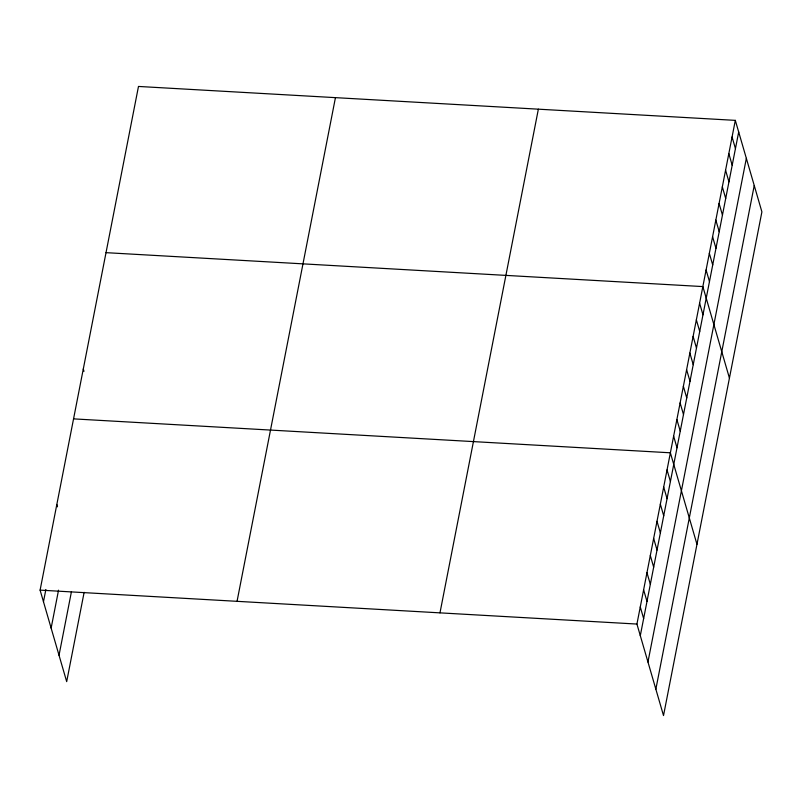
<?xml version="1.0" encoding="UTF-8"?>
<svg xmlns="http://www.w3.org/2000/svg" width="802" height="802" viewBox="0 0 802 802"><rect width="100%" height="100%" fill="white"/><g stroke="black" fill="none" stroke-linecap="round" stroke-linejoin="round"><path stroke-width="1.2" d="M84.13 592.337L66.686 681.63L40.1 590.132L138.485 86.446L735.314 120.37L761.9 211.868L663.515 715.554L636.928 624.056L735.314 120.37M43.478 601.741L45.864 589.51M51.138 628.106L58.536 590.182M59.027 655.264L71.448 591.655M237.051 601.32L335.447 97.644M439.977 612.858L538.363 109.172M640.297 635.665L738.692 131.979M647.956 662.031L746.351 158.345M655.856 689.189L754.241 185.513M106.024 252.66L702.853 286.585L729.429 378.083M73.553 418.875L670.382 452.799L696.958 544.297M40.1 590.132L636.928 624.056M732.066 136.992L735.444 148.601M728.828 153.613L732.196 165.222M725.579 170.235L728.948 181.843M722.331 186.856L725.7 198.465M719.083 203.477L722.452 215.086M715.835 220.099L719.214 231.708M712.587 236.72L715.965 248.329M709.339 253.342L712.717 264.951M706.091 269.963L709.469 281.572M699.605 303.206L702.973 314.815M696.357 319.828L699.725 331.437M693.108 336.449L696.477 348.058M689.86 353.07L693.239 364.679M686.612 369.692L689.991 381.301M683.364 386.313L686.743 397.922M680.116 402.935L683.494 414.544M676.878 419.556L680.246 431.165M673.63 436.178L676.998 447.787M667.033 469.922L670.412 481.541M663.685 487.055L667.063 498.664M660.347 504.177L663.715 515.786M656.998 521.3L660.377 532.909M653.65 538.423L657.028 550.042M650.312 555.555L653.68 567.164M646.963 572.678L650.332 584.287M643.615 589.801L646.993 601.41M640.277 606.924L643.645 618.543M83.298 369.01L83.969 371.336M56.822 504.508L57.503 506.824"/></g></svg>
